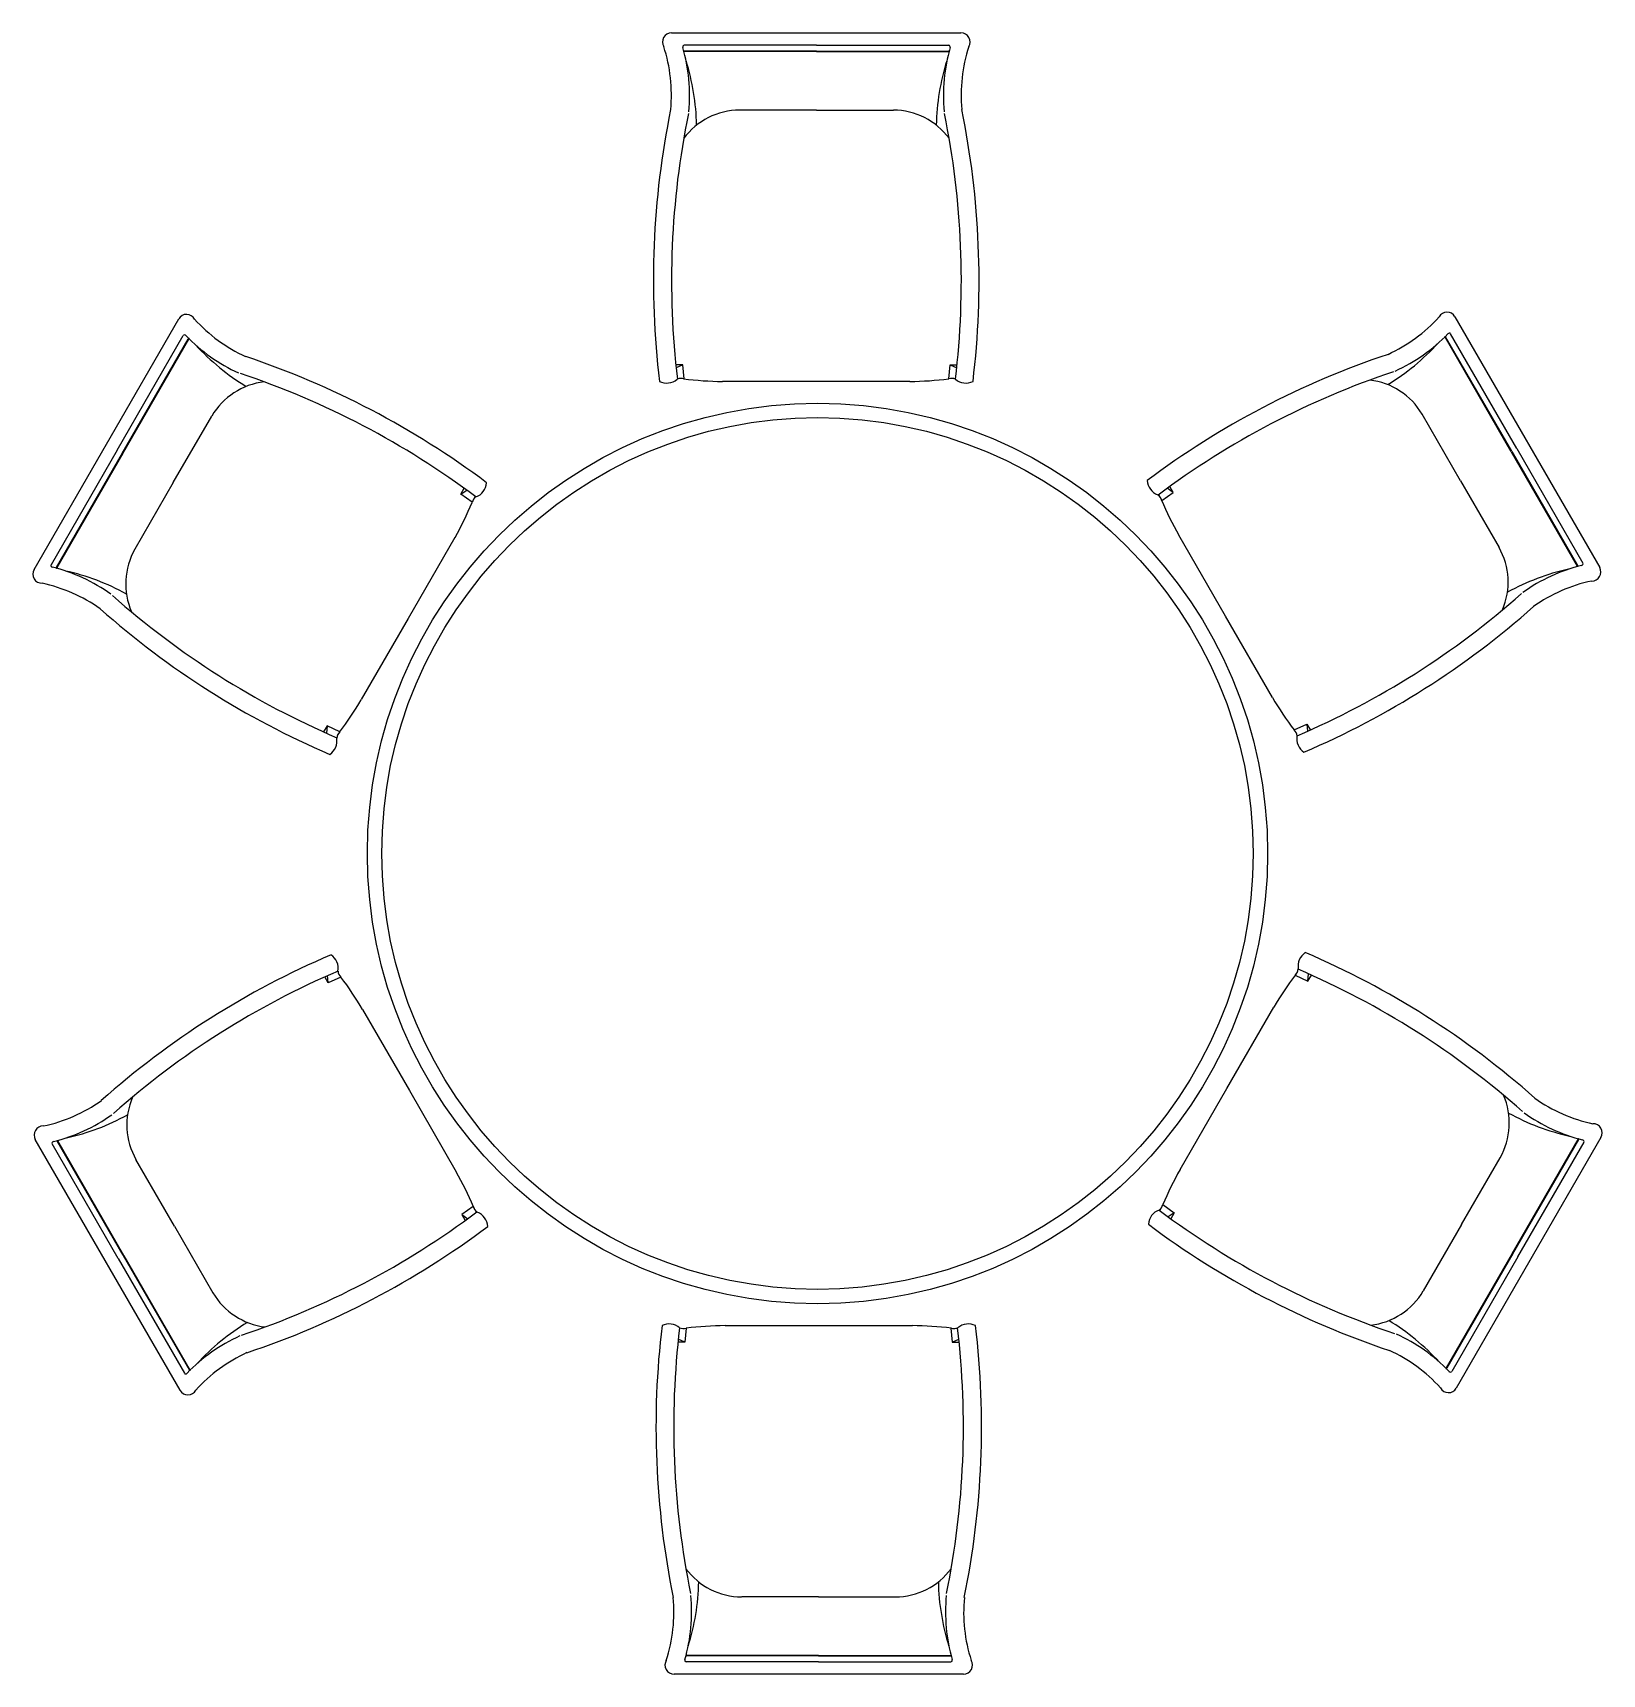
# Model space of a CAD drawing. Header units: millimetres. Extents: x 1229 to 3408, y -1656 to 622.
import ezdxf

# ---------------------------------------------------------------- set-up
doc = ezdxf.new("R2010")
doc.units = ezdxf.units.MM
doc.layers.add('ceco.net 148', color=7, linetype='Continuous')

msp = doc.modelspace()

# ---------------------------------------------------------------- linework, layer by layer
at = {"layer": 'ceco.net 148'}
for p, q in [((2115.6, 622.4), (2517.4, 622.4)), ((2316.8, 605.3), (2133.1, 605.3)), ((2316.8, 597.1), (2133.4, 597.1)), ((2316.8, 596.3), (2133.4, 596.3)), ((2316.8, 605.3), (2500.6, 605.3)), ((2316.8, 597.1), (2500.2, 597.1)), ((2316.8, 596.3), (2500.2, 596.3)), ((2316.8, 515.2), (2210, 515.2)), ((2316.8, 515.2), (2423.6, 515.2)), ((3203.4, 228.4), (3404.4, -119.6)), ((1230.4, -122.7), (1431.3, 225.3)), ((1345.8, 43), (1437.7, 202.1)), ((1352.9, 38.9), (1444.6, 197.8)), ((1353.6, 38.5), (1445.3, 197.4)), ((3281.5, 41), (3189.8, 199.9)), ((3282.2, 41.5), (3190.5, 200.3)), ((3289.3, 45.6), (3197.4, 204.7)), ((2131.2, 161.6), (2121.6, 161.6)), ((2131.2, 161.6), (2122.1, 157.2)), ((2133, 142.2), (2131.2, 161.6)), ((2500.7, 142.2), (2502.4, 161.6)), ((2502.4, 161.6), (2511.6, 157.2)), ((2502.4, 161.6), (2512, 161.6)), ((2316.5, 138.6), (2186.5, 138.6)), ((2446.5, 138.6), (2316.5, 138.6)), ((3211.3, 0.5), (3157.9, 93)), ((1423.8, -2), (1477.2, 90.5)), ((1345.8, 43), (1254, -116.1)), ((1352.9, 38.9), (1261.2, -119.9)), ((1353.6, 38.5), (1261.9, -120.3)), ((3281.5, 41), (3373.2, -117.8)), ((3282.2, 41.5), (3373.9, -117.4)), ((3289.3, 45.6), (3381.1, -113.6)), ((3211.3, 0.5), (3264.7, -92)), ((1423.8, -2), (1370.4, -94.5)), ((1822.9, -18.1), (1827.7, -9.8)), ((1822.9, -18.1), (1831.2, -12.3)), ((1838.8, -29.3), (1822.9, -18.1)), ((2796.3, -26.8), (2812.2, -15.6)), ((2812.2, -15.6), (2803.9, -9.8)), ((2812.2, -15.6), (2807.4, -7.3)), ((1814.9, -78), (1749.9, -190.6)), ((2884.9, -187.5), (2819.9, -74.9)), ((1749.9, -190.6), (1684.8, -303.2)), ((2949.9, -300.2), (2884.9, -187.5)), ((1637.3, -339.6), (1632.5, -347.9)), ((1637.3, -339.6), (1636.5, -349.7)), ((1655, -347.8), (1637.3, -339.6)), ((2980.1, -345.2), (2997.8, -337.1)), ((2997.8, -337.1), (2998.6, -347.1)), ((2997.8, -337.1), (3002.6, -345.4)), ((1638.8, -696.4), (1634, -688.1)), ((1638.8, -696.4), (1637.9, -686.3)), ((1656.5, -688.2), (1638.8, -696.4)), ((2981.6, -685.7), (2999.2, -693.9)), ((2999.2, -693.9), (3000.1, -683.8)), ((2999.2, -693.9), (3004, -685.6)), ((1686.6, -733.3), (1751.6, -845.9)), ((2886.7, -842.9), (2951.7, -730.2)), ((2821.7, -955.5), (2886.7, -842.9)), ((1751.6, -845.9), (1816.7, -958.6)), ((3406.1, -910.8), (3205.2, -1258.8)), ((1433.1, -1261.8), (1232.2, -913.8)), ((1347.3, -1079), (1255.4, -919.9)), ((1354.4, -1074.9), (1262.7, -916.1)), ((1355.1, -1074.5), (1263.4, -915.7)), ((3282.9, -1072), (3374.6, -913.1)), ((3283.6, -1072.4), (3375.3, -913.5)), ((3290.7, -1076.5), (3382.6, -917.4)), ((1425.3, -1034), (1371.9, -941.5)), ((3212.7, -1031.5), (3266.1, -939)), ((1840.3, -1006.7), (1824.4, -1017.9)), ((1824.4, -1017.9), (1829.2, -1026.2)), ((1824.4, -1017.9), (1832.7, -1023.6)), ((2797.7, -1004.1), (2813.6, -1015.4)), ((2813.6, -1015.4), (2805.3, -1021.1)), ((2813.6, -1015.4), (2808.8, -1023.7)), ((1425.3, -1034), (1478.7, -1126.5)), ((3212.7, -1031.5), (3159.3, -1123.9)), ((1347.3, -1079), (1439.2, -1238.1)), ((1354.4, -1074.9), (1446.1, -1233.8)), ((1355.1, -1074.5), (1446.8, -1233.4)), ((3282.9, -1072), (3191.2, -1230.8)), ((3283.6, -1072.4), (3191.9, -1231.2)), ((3290.7, -1076.5), (3198.9, -1235.6)), ((2135.9, -1175.6), (2134.1, -1195)), ((2190, -1172.1), (2320.1, -1172.1)), ((2320.1, -1172.1), (2450.1, -1172.1)), ((2503.6, -1175.6), (2505.3, -1195)), ((2134.1, -1195), (2124.5, -1195)), ((2134.1, -1195), (2125, -1190.7)), ((2505.3, -1195), (2514.5, -1190.7)), ((2505.3, -1195), (2514.9, -1195)), ((2319.7, -1548.7), (2213, -1548.7)), ((2319.7, -1548.7), (2426.5, -1548.7)), ((2319.7, -1638.8), (2136, -1638.8)), ((2319.7, -1629.8), (2136.3, -1629.8)), ((2319.7, -1630.6), (2136.3, -1630.6)), ((2319.7, -1629.8), (2503.2, -1629.8)), ((2319.7, -1630.6), (2503.2, -1630.6)), ((2319.7, -1638.8), (2503.5, -1638.8)), ((2521, -1655.9), (2119.1, -1655.9))]:
    msp.add_line(p, q, dxfattribs=at)
for radius in [625, 605]:
    msp.add_circle((2318.3, -516.7), radius, dxfattribs=at)
for centre, radius, start, end in [((2115.6, 609.8), 12.6, 89.8292, 211.4999), ((2517.5, 609.8), 12.6, 328.5001, 90.1708), ((1898.8, 536.4), 216.6, 354.5513, 17.9661), ((2133.5, 602.9), 2.42, 100.345, 201.3742), ((1899.7, 535.8), 240.9, 354.5513, 15.9626), ((2133.4, 596.4), 0.725, 87.3762, 197.5208), ((2133.3, 595.9), 0.433, 71.7715, 189.2202), ((2734, 535.8), 240.9, 164.0374, 185.4487), ((2500.2, 596.4), 0.725, 342.4792, 92.6238), ((2500.4, 595.9), 0.433, 350.7798, 108.2285), ((2500.1, 602.9), 2.42, 338.6258, 79.655), ((2734.3, 536.4), 216.6, 162.0339, 185.4487), ((1833.2, 487.9), 317.3, 1.1591, 17.5641), ((2800.4, 487.9), 317.3, 162.4359, 178.8409), ((3271.1, 279.1), 1180.7, 168.4357, 186.8363), ((3270, 278.9), 1154.4, 168.4357, 186.8363), ((2210.9, 417.4), 97.8, 90.5164, 143.1927), ((2422.7, 417.4), 97.8, 36.8073, 89.4836), ((1363.6, 278.9), 1154.4, 353.1637, 11.5643), ((1361.9, 279.1), 1180.7, 353.1637, 11.5643), ((1442.3, 219), 12.6, 28.5001, 150.1708), ((3020.5, 373.1), 216.6, 294.5513, 317.9661), ((3192.5, 222.1), 12.6, 29.8292, 151.4999), ((1614.2, 370.1), 216.6, 222.0339, 245.4487), ((3195.6, 203.1), 2.42, 40.345, 141.3742), ((1439.5, 200.6), 2.42, 38.6258, 139.655), ((1614.6, 369.5), 240.9, 224.0374, 245.4487), ((1445.2, 197.4), 0.725, 42.4792, 152.6238), ((1445.8, 197.3), 0.433, 50.7798, 168.2285), ((1689.3, 403.1), 317.3, 222.4359, 238.8409), ((2945.8, 405.7), 317.3, 301.1591, 317.5641), ((3020.5, 372.1), 240.9, 294.5513, 315.9626), ((3189.3, 199.8), 0.433, 11.7715, 129.2202), ((3189.9, 199.9), 0.725, 27.3762, 137.5208), ((1150.9, -947.1), 1180.7, 53.1637, 71.5643), ((3483.9, -944), 1180.7, 108.4357, 126.8363), ((1561.5, 40.8), 97.8, 96.8073, 149.4836), ((1151.9, -945.7), 1154.4, 53.1637, 71.5643), ((2108.8, 158.4), 22.2, 243.1961, 310.4764), ((2128.6, 130.7), 12, 71.7536, 116.5375), ((2129.2, 130.8), 12, 71.7536, 116.5375), ((2191.2, 619.4), 480.9, 262.9704, 269.4301), ((2441.8, 619.4), 480.9, 270.5699, 277.0296), ((2504.4, 130.7), 12, 63.4625, 108.2464), ((2504.4, 130.8), 12, 63.4625, 108.2464), ((2524.2, 158.4), 22.2, 229.5236, 296.8039), ((3483.2, -943.2), 1154.4, 108.4357, 126.8363), ((3073.6, 43.3), 97.8, 30.5164, 83.1927), ((2798.2, 2.2), 22.2, 183.1961, 250.4764), ((1850.6, -31.8), 12, 123.4625, 168.2464), ((1850.6, -31.8), 12, 123.4625, 168.2464), ((1836.5, -0.9), 22.2, 289.5236, 356.8039), ((2784.2, -28.7), 12, 11.7536, 56.5375), ((2784.5, -29.3), 12, 11.7536, 56.5375), ((1396.1, 158.3), 480.9, 330.5699, 337.0296), ((3238.7, 161.4), 480.9, 202.9704, 209.4301), ((1455.6, -142.6), 97.8, 150.5164, 203.1927), ((3179.5, -140.1), 97.8, 336.8073, 29.4836), ((3378.9, -114.4), 2.42, 278.6258, 19.655), ((1241.3, -129), 12.6, 149.8292, 271.4999), ((1256.2, -116.9), 2.42, 160.345, 261.3742), ((1197.5, -353), 240.9, 54.5513, 75.9626), ((1261.9, -120.3), 0.725, 147.3762, 257.5208), ((1262.2, -120.7), 0.433, 131.7715, 249.2202), ((1205.7, -434.5), 317.3, 61.1591, 77.5641), ((3429.4, -432), 317.3, 102.4359, 118.8409), ((3437.6, -350.5), 240.9, 104.0374, 125.4487), ((3372.9, -118.1), 0.433, 290.7798, 48.2285), ((3373.2, -117.7), 0.725, 282.4792, 32.6238), ((3393.5, -126), 12.6, 268.5001, 30.1708), ((1196.5, -353.5), 216.6, 54.5513, 77.9661), ((2105.1, 705.3), 1154.4, 228.4357, 246.8363), ((2530, 707.9), 1154.4, 293.1637, 311.5643), ((3438.3, -350.4), 216.6, 102.0339, 125.4487), ((2105.5, 706.4), 1180.7, 228.4357, 246.8363), ((2529.3, 709.4), 1180.7, 293.1637, 311.5643), ((1270.8, -58.7), 480.9, 322.9704, 329.4301), ((3364, -55.6), 480.9, 210.5699, 217.0296), ((1628.9, -360.6), 22.2, 303.1961, 10.4764), ((1662.7, -357.2), 12, 131.7536, 176.5375), ((1663, -356.7), 12, 131.7536, 176.5375), ((2972.1, -354.2), 12, 3.4625, 48.2464), ((2972.1, -354.2), 12, 3.4625, 48.2464), ((3005.9, -357.5), 22.2, 169.5236, 236.8039), ((2107.2, -1742.9), 1180.7, 113.1637, 131.5643), ((1630.6, -676), 22.2, 349.5236, 56.8039), ((3007.7, -672.9), 22.2, 123.1961, 190.4764), ((2531.1, -1739.8), 1180.7, 48.4357, 66.8363), ((2106.6, -1741.3), 1154.4, 113.1637, 131.5643), ((1664.5, -679.3), 12, 183.4625, 228.2464), ((1664.5, -679.3), 12, 183.4625, 228.2464), ((2973.6, -676.7), 12, 311.7536, 356.5375), ((2973.8, -676.2), 12, 311.7536, 356.5375), ((2531.5, -1738.8), 1154.4, 48.4357, 66.8363), ((1272.6, -977.9), 480.9, 30.5699, 37.0296), ((3365.8, -974.8), 480.9, 142.9704, 149.4301), ((1198.3, -683.1), 216.6, 282.0339, 305.4487), ((1457.1, -893.4), 97.8, 156.8073, 209.4836), ((3181, -890.8), 97.8, 330.5164, 23.1927), ((3440.1, -680), 216.6, 234.5513, 257.9661), ((1198.9, -683), 240.9, 284.0374, 305.4487), ((1207.2, -601.5), 317.3, 282.4359, 298.8409), ((3430.9, -599), 317.3, 241.1591, 257.5641), ((3439.1, -680.5), 240.9, 234.5513, 255.9626), ((1243.1, -907.5), 12.6, 88.5001, 210.1708), ((3395.2, -904.4), 12.6, 329.8292, 91.4999), ((1257.7, -919.1), 2.42, 98.6258, 199.655), ((1263.3, -915.7), 0.725, 102.4792, 212.6238), ((1263.7, -915.3), 0.433, 110.7798, 228.2285), ((3374.3, -912.8), 0.433, 311.7715, 69.2202), ((3374.7, -913.2), 0.725, 327.3762, 77.5208), ((3380.3, -916.6), 2.42, 340.345, 81.3742), ((3240.5, -1191.8), 480.9, 150.5699, 157.0296), ((1397.8, -1194.8), 480.9, 22.9704, 29.4301), ((1153.3, -90.3), 1154.4, 288.4357, 306.8363), ((1852.1, -1004.2), 12, 191.7536, 236.5375), ((1852.4, -1004.7), 12, 191.7536, 236.5375), ((1838.3, -1035.7), 22.2, 3.1961, 70.4764), ((2800, -1032.6), 22.2, 109.5236, 176.8039), ((2786, -1001.7), 12, 303.4625, 348.2464), ((2786, -1001.6), 12, 303.4625, 348.2464), ((3484.7, -87.8), 1154.4, 233.1637, 251.5643), ((1152.6, -89.5), 1180.7, 288.4357, 306.8363), ((3485.7, -86.4), 1180.7, 233.1637, 251.5643), ((1563, -1076.8), 97.8, 210.5164, 263.1927), ((3075.1, -1074.3), 97.8, 276.8073, 329.4836), ((1690.8, -1439.1), 317.3, 121.1591, 137.5641), ((3274.7, -1312.6), 1180.7, 173.1637, 191.5643), ((2112.4, -1191.9), 22.2, 49.5236, 116.8039), ((3273, -1312.4), 1154.4, 173.1637, 191.5643), ((2132.1, -1164.2), 12, 243.4625, 288.2464), ((2132.2, -1164.2), 12, 243.4625, 288.2464), ((2194.8, -1652.9), 480.9, 90.5699, 97.0296), ((2445.3, -1652.9), 480.9, 82.9704, 89.4301), ((1366.5, -1312.4), 1154.4, 348.4357, 6.8363), ((2507.3, -1164.2), 12, 251.7536, 296.5375), ((2507.9, -1164.2), 12, 251.7536, 296.5375), ((2527.7, -1191.9), 22.2, 63.1961, 130.4764), ((1365.4, -1312.6), 1180.7, 348.4357, 6.8363), ((2947.3, -1436.6), 317.3, 42.4359, 58.8409), ((3022, -1403), 240.9, 44.0374, 65.4487), ((1616.1, -1405.5), 240.9, 114.5513, 135.9626), ((3022.3, -1403.5), 216.6, 42.0339, 65.4487), ((1616, -1406.6), 216.6, 114.5513, 137.9661), ((1441, -1236.6), 2.42, 220.345, 321.3742), ((1446.7, -1233.4), 0.725, 207.3762, 317.5208), ((1447.2, -1233.3), 0.433, 191.7715, 309.2202), ((3190.8, -1230.7), 0.433, 230.7798, 348.2285), ((3191.3, -1230.9), 0.725, 222.4792, 332.6238), ((3197, -1234.1), 2.42, 218.6258, 319.655), ((1444, -1255.6), 12.6, 209.8292, 331.4999), ((3194.3, -1252.5), 12.6, 208.5001, 330.1708), ((2213.8, -1450.9), 97.8, 216.8073, 269.4836), ((2425.6, -1450.9), 97.8, 270.5164, 323.1927), ((1902.6, -1569.3), 240.9, 344.0374, 5.4487), ((1836.1, -1521.4), 317.3, 342.4359, 358.8409), ((2803.3, -1521.4), 317.3, 181.1591, 197.5641), ((2736.9, -1569.3), 240.9, 174.5513, 195.9626), ((1902.3, -1569.9), 216.6, 342.0339, 5.4487), ((2737.8, -1569.9), 216.6, 174.5513, 197.9661), ((2119.1, -1643.3), 12.6, 148.5001, 270.1708), ((2136.4, -1636.4), 2.42, 158.6258, 259.655), ((2136.4, -1629.9), 0.725, 162.4792, 272.6238), ((2136.2, -1629.4), 0.433, 170.7798, 288.2285), ((2503.1, -1629.9), 0.725, 267.3762, 17.5208), ((2503.3, -1629.4), 0.433, 251.7715, 9.2202), ((2503, -1636.4), 2.42, 280.345, 21.3742), ((2521, -1643.3), 12.6, 269.8292, 31.4999)]:
    msp.add_arc(centre, radius, start, end, dxfattribs=at)

doc.saveas('drawing.dxf')
